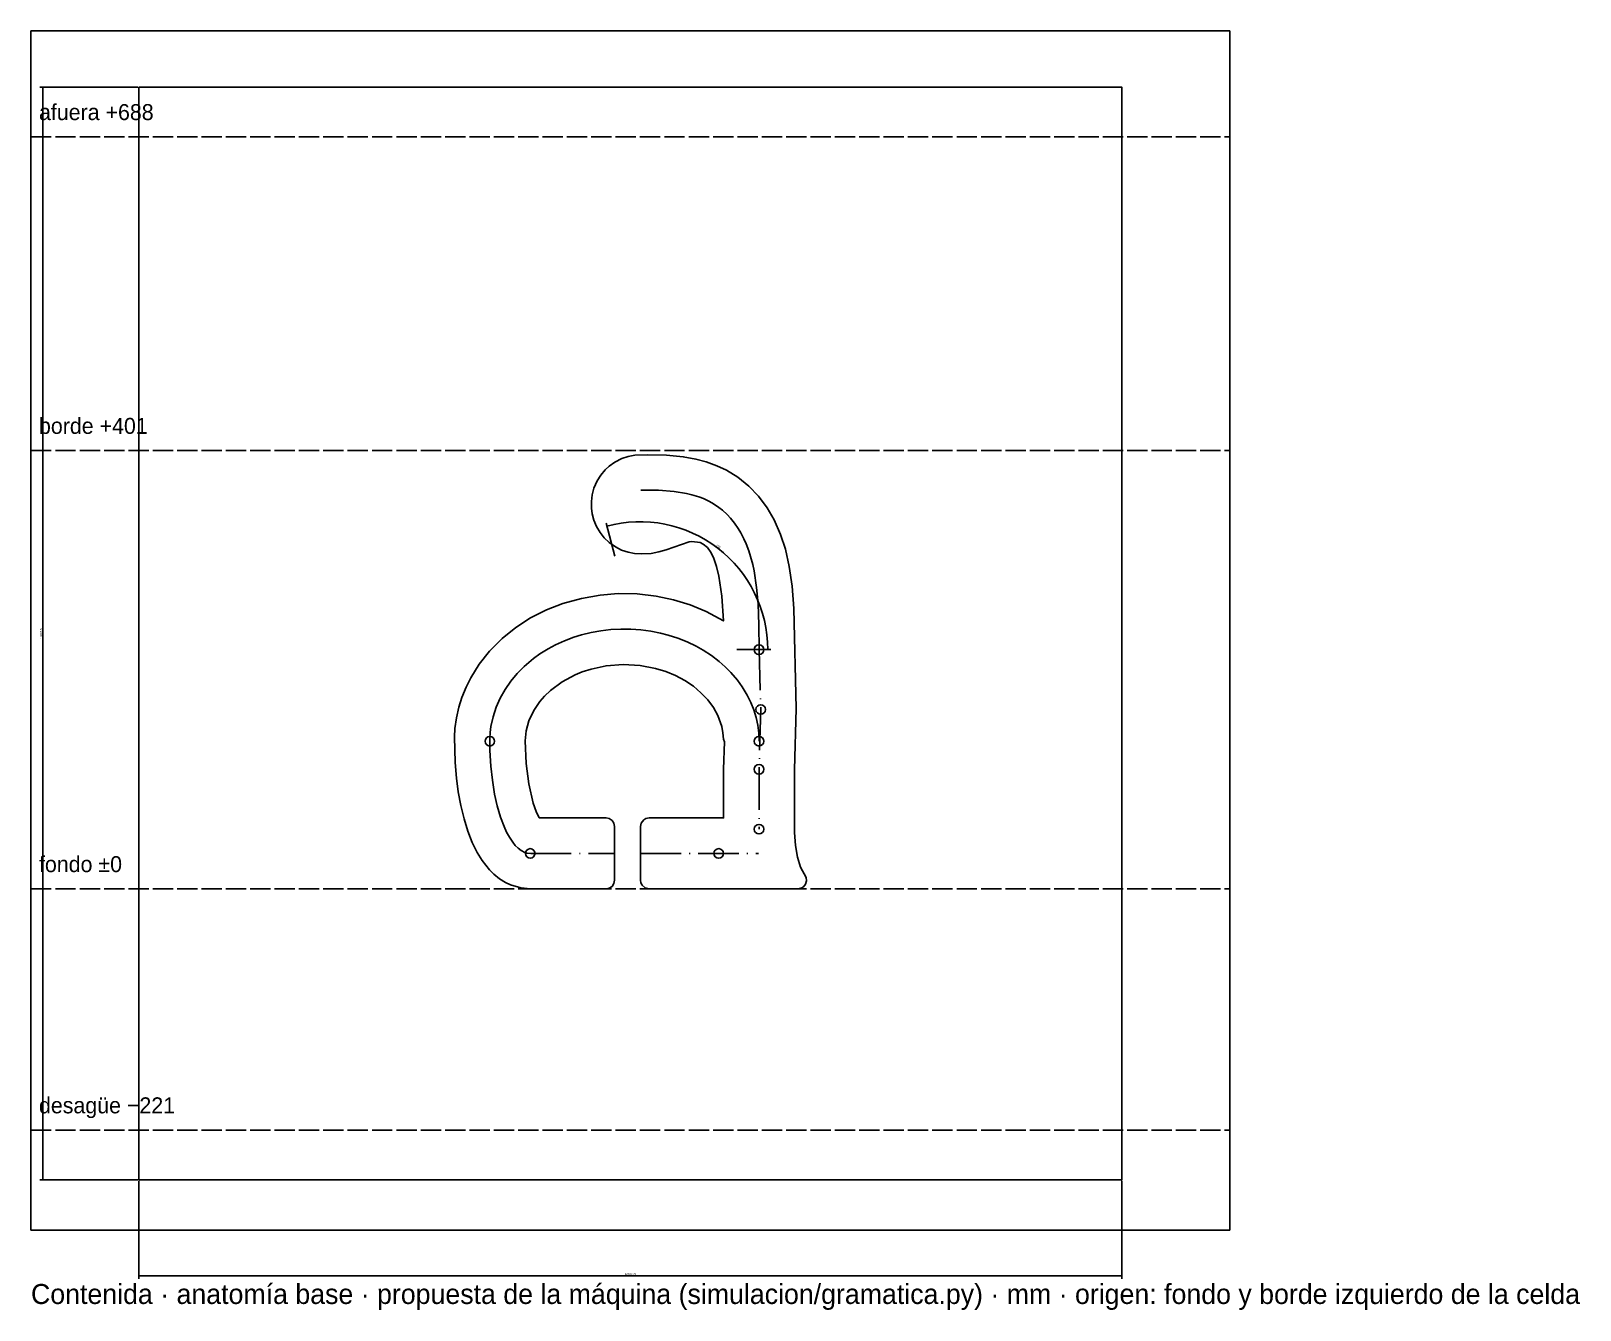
# Model space of a CAD drawing. Header units: millimetres. Extents: x -13 to 180, y -53 to 107.
import ezdxf
from ezdxf.enums import TextEntityAlignment as Align

# ---------------------------------------------------------------- set-up
doc = ezdxf.new("R2010")
doc.units = ezdxf.units.MM
doc.header["$LTSCALE"] = 2
doc.linetypes.add('DASHDOT', pattern=[3.556, 2.54, -0.508, 0, -0.508])
doc.linetypes.add('DASHED', pattern=[1.524, 1.27, -0.254])
for name, color, linetype in [('CELDA', 8, 'CONTINUOUS'), ('CONTORNO', 7, 'CONTINUOUS'), ('COTAS', 2, 'CONTINUOUS'), ('EJE', 1, 'DASHDOT'), ('LINEAS', 8, 'DASHED'), ('NODOS', 3, 'CONTINUOUS'), ('PLACA', 9, 'CONTINUOUS'), ('TEXTO', 7, 'CONTINUOUS')]:
    doc.layers.add(name, color=color, linetype=linetype)
doc.styles.add('OpenSansCondensed-Light', font='OpenSansCondensed-Light.ttf')
doc.dimstyles.new('EZDXF', dxfattribs={"dimtxt": 0.25, "dimasz": 0.175, "dimexe": 0.375, "dimexo": 0.125, "dimgap": 0.1, "dimtad": 1, "dimlfac": 100, "dimzin": 12, "dimdsep": 46, "dimtxsty": 'OpenSansCondensed-Light', "dimblk": 'ARCHTICK', "dimcen": 2.5, "dimazin": 3, "dimtfac": 0.5, "dimtmove": 2, "dimatfit": 3})

# ---------------------------------------------------------------- blocks, each defined once
blk = doc.blocks.new('_ARCHTICK')
at = {"color": 0, "linetype": 'BYBLOCK', "const_width": 0.15}
blk.add_lwpolyline([(-0.5, -0.5), (0.5, 0.5)], dxfattribs=at)

msp = doc.modelspace()

# ---------------------------------------------------------------- linework, layer by layer
at = {"layer": 'CELDA'}
msp.add_lwpolyline([(0, 100.28653), (123.0075, 100.28653), (123.0075, -36.38847), (0, -36.38847)], close=True, dxfattribs=at)
at = {"layer": 'CONTORNO'}
for points in [[(50.09625, 8.87653), (49.71875, 9.68403), (49.35625, 10.72653), (48.79375, 13.12653), (48.46625, 15.69403), (48.35375, 18.53403), (48.46875, 19.76153), (48.80125, 21.00653), (49.40875, 22.31653), (50.16625, 23.43653), (50.74375, 24.10153), (51.49375, 24.82403), (52.95375, 25.90903), (54.60875, 26.79153), (55.48375, 27.14903), (56.57625, 27.50153), (58.47125, 27.90653), (60.59875, 28.07153), (62.74375, 27.94653), (64.63875, 27.58403), (65.92125, 27.18903), (67.16125, 26.67653), (68.31625, 26.06153), (69.38125, 25.34403), (70.32875, 24.54653), (71.17875, 23.64653), (71.88375, 22.68403), (72.43875, 21.67653), (72.92625, 20.32153), (73.08375, 19.54403), (73.16375, 18.71403), (73.25875, 18.40403), (73.16375, 14.96903), (73.16375, 8.87653), (63.85625, 8.87403), (63.44375, 8.79153), (63.17375, 8.62903), (62.86375, 8.21153), (62.78125, 7.79903), (62.78125, 1.07403), (62.82625, 0.76403), (62.96125, 0.47653), (63.34875, 0.12653), (63.85625, -0.00097), (82.45375, -0.00097), (82.96625, 0.12903), (83.22125, 0.32153), (83.40875, 0.57903), (83.52625, 0.98903), (83.47625, 1.40903), (82.80125, 2.73903), (82.41875, 3.98903), (82.17625, 5.42153), (82.05375, 7.05403), (82.03875, 14.89153), (82.24625, 22.58653), (81.95875, 35.08903), (81.74875, 37.85903), (81.38875, 40.34653), (80.89125, 42.49653), (80.29875, 44.31653), (79.48625, 46.15903), (78.60125, 47.68153), (77.51375, 49.13653), (76.30375, 50.39153), (74.93875, 51.48903), (73.51375, 52.36403), (72.33875, 52.92403), (70.99375, 53.41653), (69.70625, 53.76403), (68.11125, 54.05653), (66.01875, 54.25903), (63.65875, 54.32153), (62.05875, 54.27153), (61.22625, 54.11153), (60.42375, 53.83903), (59.54125, 53.38153), (58.85375, 52.88653), (58.34125, 52.40903), (57.79625, 51.75903), (57.34625, 51.04153), (56.94875, 50.13153), (56.72875, 49.31403), (56.62125, 48.47153), (56.63125, 47.62403), (56.72625, 46.93153), (56.94375, 46.11153), (57.26875, 45.32903), (57.70125, 44.59903), (58.22625, 43.93653), (58.83625, 43.34903), (59.64875, 42.77403), (60.40375, 42.39153), (61.20625, 42.11653), (62.03625, 41.95403), (62.86125, 41.90153), (64.10125, 41.97403), (65.04125, 42.14653), (65.98125, 42.39903), (68.84875, 43.42903), (69.18375, 43.45153), (70.24125, 43.31403), (70.62125, 43.11653), (71.13875, 42.72653), (71.62625, 42.03403), (71.94375, 41.31903), (72.28625, 40.31653), (72.58125, 39.14153), (72.95375, 36.63903), (73.13375, 33.51903), (70.98875, 34.68403), (68.97875, 35.52153), (66.90875, 36.16403), (64.72375, 36.62653), (62.35125, 36.89653), (59.95625, 36.93403), (57.72625, 36.76153), (55.37875, 36.34903), (53.04625, 35.69903), (51.01625, 34.90653), (49.01375, 33.89153), (47.16375, 32.70153), (45.44625, 31.32153), (43.87625, 29.74153), (42.58625, 28.10903), (41.53125, 26.40903), (40.94375, 25.22903), (40.42625, 23.94153), (40.04375, 22.71653), (39.74625, 21.40153), (39.55625, 20.07403), (39.48625, 19.02403), (39.55875, 15.81903), (39.72625, 13.87153), (39.96125, 12.14153), (40.27625, 10.43403), (40.68875, 8.75153), (41.16125, 7.23653), (41.72375, 5.80403), (42.33625, 4.56403), (42.94625, 3.56903), (43.89375, 2.36903), (44.42375, 1.84403), (45.12375, 1.27903), (45.87125, 0.80653), (46.49125, 0.50903), (47.78625, 0.11653), (49.01875, -0.00097), (58.45625, -0.00097), (58.86625, 0.08153), (59.21625, 0.31403), (59.44875, 0.66403), (59.53125, 1.07403), (59.53125, 7.79903), (59.44875, 8.21153), (59.21625, 8.55903), (58.86625, 8.79153), (58.45625, 8.87403)], [(77.49625, 29.92903), (77.49625, 29.93153), (77.58125, 29.93153)]]:
    msp.add_lwpolyline(points, close=True, dxfattribs=at)
at = {"layer": 'EJE'}
for points in [[(62.82375, 49.88653), (65.01875, 49.86153), (66.96625, 49.72903), (68.51375, 49.48403), (69.20375, 49.31653), (70.05375, 49.05153), (70.64875, 48.82153), (71.39375, 48.46653), (71.91625, 48.16903), (72.57375, 47.72653), (73.03625, 47.35903), (73.61375, 46.82653), (74.02125, 46.39403), (74.52625, 45.77153), (74.99125, 45.09403), (75.31625, 44.54903), (75.71375, 43.77403), (75.98625, 43.15653), (76.31875, 42.27653), (76.54125, 41.57653), (76.80375, 40.57903), (76.97875, 39.78403), (77.29875, 37.72153), (77.48375, 35.64903), (77.58375, 33.04403), (77.60125, 29.93153)], [(77.60125, 18.47403), (77.55875, 19.47403), (77.43125, 20.46403), (77.22125, 21.44153), (76.92875, 22.39903), (76.56125, 23.32653), (76.12375, 24.22653), (75.47625, 25.29653), (74.89375, 26.10653), (74.08375, 27.05903), (73.37875, 27.76903), (72.62875, 28.43153), (71.63625, 29.18903), (70.58875, 29.87153), (69.71625, 30.35903), (68.59125, 30.90153), (67.42875, 31.36153), (66.24125, 31.74653), (65.27125, 31.99653), (64.04625, 32.24153), (62.80625, 32.40653), (61.56125, 32.49403), (60.31125, 32.50403), (59.06375, 32.43903), (57.82125, 32.29653), (56.59125, 32.07403), (55.37875, 31.77403), (54.42375, 31.47903), (53.25375, 31.04153), (52.11625, 30.52153), (51.23375, 30.05153), (50.17125, 29.39153), (49.36125, 28.80653), (48.21375, 27.84153), (47.33625, 26.95153), (46.53625, 25.99153), (45.82375, 24.96403), (45.21125, 23.87653), (44.70875, 22.73153), (44.32375, 21.54403), (44.06125, 20.32153), (43.96625, 19.57903), (43.92125, 18.82903), (43.93125, 17.32903), (44.04375, 15.33403), (44.23125, 13.59403), (44.51375, 11.86653), (44.83875, 10.40403), (45.25875, 8.96403), (45.69875, 7.79403), (46.01125, 7.11153), (46.36875, 6.45153), (46.78125, 5.82653), (47.09625, 5.43903), (47.45125, 5.08653), (47.85125, 4.78653), (48.29625, 4.56153), (48.53375, 4.48903), (49.03125, 4.43653), (59.53125, 4.43653)], [(77.60125, 29.93153), (77.81125, 22.44653), (77.60125, 14.96153), (77.60125, 7.47403)], [(62.78125, 4.43653), (77.53125, 4.43653)]]:
    msp.add_lwpolyline(points, dxfattribs=at)
at = {"layer": 'LINEAS'}
for p, q in [((-13.49625, 94.07403), (136.50375, 94.07403)), ((-13.49625, 54.82403), (136.50375, 54.82403)), ((-13.49625, 0), (136.50375, 0)), ((-13.49625, -30.17597), (136.50375, -30.17597))]:
    msp.add_line(p, q, dxfattribs=at)
at = {"layer": 'NODOS'}
for centre in [(77.60125, 29.93153), (77.81125, 22.44653), (43.91375, 18.47403), (77.60125, 18.47403), (77.60125, 14.96153), (77.60125, 7.47403), (48.96875, 4.43653), (72.54875, 4.43653)]:
    msp.add_circle(centre, 0.6, dxfattribs=at)
at = {"layer": 'PLACA'}
msp.add_lwpolyline([(-13.49625, 107.32403), (136.50375, 107.32403), (136.50375, -42.67597), (-13.49625, -42.67597)], close=True, dxfattribs=at)

# ---------------------------------------------------------------- texts
at = {"layer": 'TEXTO'}
for s, height, p in [('afuera +688', 2, (-12.49625, 95.57403)), ('borde +401', 2, (-12.49625, 56.32403)), ('fondo ±0', 2, (-12.49625, 1.5)), ('desagüe −221', 2, (-12.49625, -28.67597)), ('Contenida · anatomía base · propuesta de la máquina (simulacion/gramatica.py) · mm · origen: fondo y borde izquierdo de la celda', 2.5, (-13.49625, -52.67597))]:
    msp.add_text(s, height=height, dxfattribs=at).set_placement(p, align=Align.BOTTOM_LEFT)

# ---------------------------------------------------------------- dimensions: what is measured, and where the dimension line sits
at = {"layer": 'COTAS'}
msp.add_linear_dim(base=(-12, -36.38847), p1=(0, -36.38847), p2=(0, 100.28653), angle=90, dimstyle='EZDXF', dxfattribs=at).render()
msp.add_angular_dim_3p(base=(72.43532, 42.62584), center=(62.69514, 29.93219), p1=(74.69514, 29.93219), p2=(59.58931, 41.52329), dimstyle='EZDXF', dxfattribs=at).render()
msp.add_linear_dim(base=(0, -48.38847), p1=(0, -36.38847), p2=(123.0075, -36.38847), dimstyle='EZDXF', dxfattribs=at).render()

doc.saveas('drawing.dxf')
